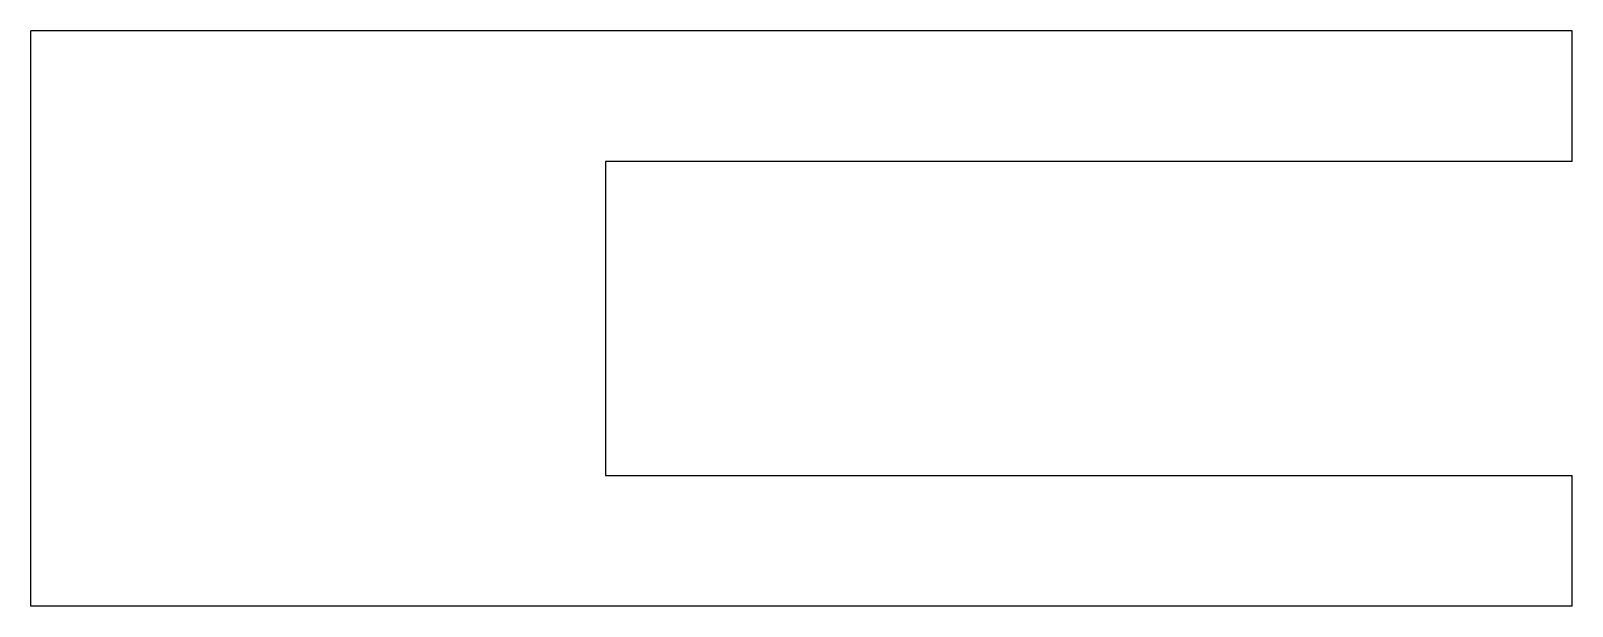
# Model space of a CAD drawing. Header units: metres. Extents: x -42 to 17, y -22 to 0.
import ezdxf

# ---------------------------------------------------------------- set-up
doc = ezdxf.new("R2010")
doc.units = ezdxf.units.M

msp = doc.modelspace()

# ---------------------------------------------------------------- linework, layer by layer
for points in [[(17, 0), (15.82, 0), (14.64, 0), (13.46, 0), (12.28, 0), (11.1, 0), (9.92, 0), (8.74, 0), (7.56, 0), (6.38, 0), (5.2, 0), (4.02, 0), (2.84, 0), (1.66, 0), (0.48, 0), (-0.7, 0), (-1.88, 0), (-3.06, 0), (-4.24, 0), (-5.42, 0), (-6.6, 0), (-7.78, 0), (-8.96, 0), (-10.14, 0), (-11.32, 0), (-12.5, 0), (-13.68, 0), (-14.86, 0), (-16.04, 0), (-17.22, 0), (-18.4, 0), (-19.58, 0), (-20.76, 0), (-21.94, 0), (-23.12, 0), (-24.3, 0), (-25.48, 0), (-26.66, 0), (-27.84, 0), (-29.02, 0), (-30.2, 0), (-31.38, 0), (-32.56, 0), (-33.74, 0), (-34.92, 0), (-36.1, 0), (-37.28, 0), (-38.46, 0), (-39.64, 0), (-40.82, 0), (-42, 0)], [(-42, -22), (-42, -21.56), (-42, -21.12), (-42, -20.68), (-42, -20.24), (-42, -19.8), (-42, -19.36), (-42, -18.92), (-42, -18.48), (-42, -18.04), (-42, -17.6), (-42, -17.16), (-42, -16.72), (-42, -16.28), (-42, -15.84), (-42, -15.4), (-42, -14.96), (-42, -14.52), (-42, -14.08), (-42, -13.64), (-42, -13.2), (-42, -12.76), (-42, -12.32), (-42, -11.88), (-42, -11.44), (-42, -11), (-42, -10.56), (-42, -10.12), (-42, -9.68), (-42, -9.24), (-42, -8.8), (-42, -8.36), (-42, -7.92), (-42, -7.48), (-42, -7.04), (-42, -6.6), (-42, -6.16), (-42, -5.72), (-42, -5.28), (-42, -4.84), (-42, -4.4), (-42, -3.96), (-42, -3.52), (-42, -3.08), (-42, -2.64), (-42, -2.2), (-42, -1.76), (-42, -1.32), (-42, -0.88), (-42, -0.44), (-42, 0)], [(17, -5), (17, -4.9), (17, -4.8), (17, -4.7), (17, -4.6), (17, -4.5), (17, -4.4), (17, -4.3), (17, -4.2), (17, -4.1), (17, -4), (17, -3.9), (17, -3.8), (17, -3.7), (17, -3.6), (17, -3.5), (17, -3.4), (17, -3.3), (17, -3.2), (17, -3.1), (17, -3), (17, -2.9), (17, -2.8), (17, -2.7), (17, -2.6), (17, -2.5), (17, -2.4), (17, -2.3), (17, -2.2), (17, -2.1), (17, -2), (17, -1.9), (17, -1.8), (17, -1.7), (17, -1.6), (17, -1.5), (17, -1.4), (17, -1.3), (17, -1.2), (17, -1.1), (17, -1), (17, -0.9), (17, -0.8), (17, -0.7), (17, -0.6), (17, -0.5), (17, -0.4), (17, -0.3), (17, -0.2), (17, -0.1), (17, 0)], [(17, -5), (16.26, -5), (15.52, -5), (14.78, -5), (14.04, -5), (13.3, -5), (12.56, -5), (11.82, -5), (11.08, -5), (10.34, -5), (9.6, -5), (8.86, -5), (8.12, -5), (7.38, -5), (6.64, -5), (5.9, -5), (5.16, -5), (4.42, -5), (3.68, -5), (2.94, -5), (2.2, -5), (1.46, -5), (0.72, -5), (-0.02, -5), (-0.76, -5), (-1.5, -5), (-2.24, -5), (-2.98, -5), (-3.72, -5), (-4.46, -5), (-5.2, -5), (-5.94, -5), (-6.68, -5), (-7.42, -5), (-8.16, -5), (-8.9, -5), (-9.64, -5), (-10.38, -5), (-11.12, -5), (-11.86, -5), (-12.6, -5), (-13.34, -5), (-14.08, -5), (-14.82, -5), (-15.56, -5), (-16.3, -5), (-17.04, -5), (-17.78, -5), (-18.52, -5), (-19.26, -5), (-20, -5)], [(-20, -5), (-20, -5.24), (-20, -5.48), (-20, -5.72), (-20, -5.96), (-20, -6.2), (-20, -6.44), (-20, -6.68), (-20, -6.92), (-20, -7.16), (-20, -7.4), (-20, -7.64), (-20, -7.88), (-20, -8.12), (-20, -8.36), (-20, -8.6), (-20, -8.84), (-20, -9.08), (-20, -9.32), (-20, -9.56), (-20, -9.8), (-20, -10.04), (-20, -10.28), (-20, -10.52), (-20, -10.76), (-20, -11), (-20, -11.24), (-20, -11.48), (-20, -11.72), (-20, -11.96), (-20, -12.2), (-20, -12.44), (-20, -12.68), (-20, -12.92), (-20, -13.16), (-20, -13.4), (-20, -13.64), (-20, -13.88), (-20, -14.12), (-20, -14.36), (-20, -14.6), (-20, -14.84), (-20, -15.08), (-20, -15.32), (-20, -15.56), (-20, -15.8), (-20, -16.04), (-20, -16.28), (-20, -16.52), (-20, -16.76), (-20, -17)], [(-20, -17), (-19.26, -17), (-18.52, -17), (-17.78, -17), (-17.04, -17), (-16.3, -17), (-15.56, -17), (-14.82, -17), (-14.08, -17), (-13.34, -17), (-12.6, -17), (-11.86, -17), (-11.12, -17), (-10.38, -17), (-9.64, -17), (-8.9, -17), (-8.16, -17), (-7.42, -17), (-6.68, -17), (-5.94, -17), (-5.2, -17), (-4.46, -17), (-3.72, -17), (-2.98, -17), (-2.24, -17), (-1.5, -17), (-0.76, -17), (-0.02, -17), (0.72, -17), (1.46, -17), (2.2, -17), (2.94, -17), (3.68, -17), (4.42, -17), (5.16, -17), (5.9, -17), (6.64, -17), (7.38, -17), (8.12, -17), (8.86, -17), (9.6, -17), (10.34, -17), (11.08, -17), (11.82, -17), (12.56, -17), (13.3, -17), (14.04, -17), (14.78, -17), (15.52, -17), (16.26, -17), (17, -17)], [(17, -22), (17, -21.9), (17, -21.8), (17, -21.7), (17, -21.6), (17, -21.5), (17, -21.4), (17, -21.3), (17, -21.2), (17, -21.1), (17, -21), (17, -20.9), (17, -20.8), (17, -20.7), (17, -20.6), (17, -20.5), (17, -20.4), (17, -20.3), (17, -20.2), (17, -20.1), (17, -20), (17, -19.9), (17, -19.8), (17, -19.7), (17, -19.6), (17, -19.5), (17, -19.4), (17, -19.3), (17, -19.2), (17, -19.1), (17, -19), (17, -18.9), (17, -18.8), (17, -18.7), (17, -18.6), (17, -18.5), (17, -18.4), (17, -18.3), (17, -18.2), (17, -18.1), (17, -18), (17, -17.9), (17, -17.8), (17, -17.7), (17, -17.6), (17, -17.5), (17, -17.4), (17, -17.3), (17, -17.2), (17, -17.1), (17, -17)], [(17, -22), (15.82, -22), (14.64, -22), (13.46, -22), (12.28, -22), (11.1, -22), (9.92, -22), (8.74, -22), (7.56, -22), (6.38, -22), (5.2, -22), (4.02, -22), (2.84, -22), (1.66, -22), (0.48, -22), (-0.7, -22), (-1.88, -22), (-3.06, -22), (-4.24, -22), (-5.42, -22), (-6.6, -22), (-7.78, -22), (-8.96, -22), (-10.14, -22), (-11.32, -22), (-12.5, -22), (-13.68, -22), (-14.86, -22), (-16.04, -22), (-17.22, -22), (-18.4, -22), (-19.58, -22), (-20.76, -22), (-21.94, -22), (-23.12, -22), (-24.3, -22), (-25.48, -22), (-26.66, -22), (-27.84, -22), (-29.02, -22), (-30.2, -22), (-31.38, -22), (-32.56, -22), (-33.74, -22), (-34.92, -22), (-36.1, -22), (-37.28, -22), (-38.46, -22), (-39.64, -22), (-40.82, -22), (-42, -22)]]:
    msp.add_lwpolyline(points)

doc.saveas('drawing.dxf')
